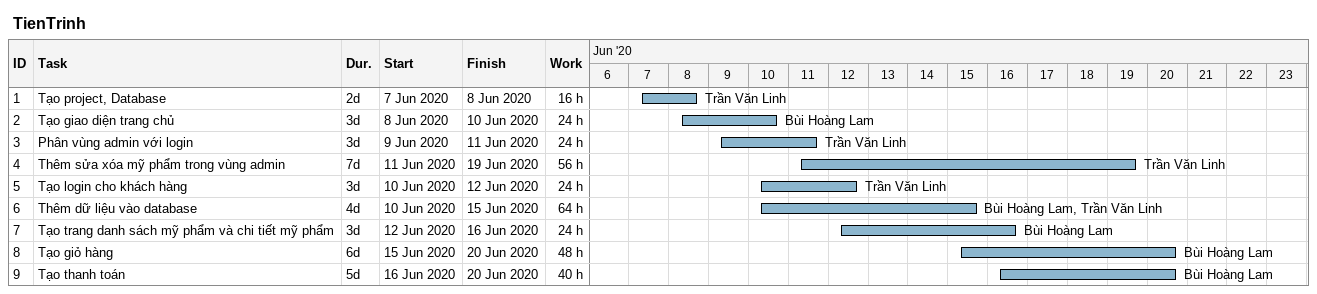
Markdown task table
TienTrinh

| ID | Task | Duration | Start | Finish | Resources | Work (h) |
|---|---|---|---|---|---|---|
| 1 | Tạo project, Database | 2d | 2020-06-07 | 2020-06-08 | Trần Văn Linh | 16 |
| 2 | Tạo giao diện trang chủ | 3d | 2020-06-08 | 2020-06-10 | Bùi Hoàng Lam | 24 |
| 3 | Phân vùng admin với login | 3d | 2020-06-09 | 2020-06-11 | Trần Văn Linh | 24 |
| 4 | Thêm sửa xóa mỹ phẩm trong vùng admin | 7d | 2020-06-11 | 2020-06-19 | Trần Văn Linh | 56 |
| 5 | Tạo login cho khách hàng | 3d | 2020-06-10 | 2020-06-12 | Trần Văn Linh | 24 |
| 6 | Thêm dữ liệu vào database | 4d | 2020-06-10 | 2020-06-15 | Bùi Hoàng Lam, Trần Văn Linh | 64 |
| 7 | Tạo trang danh sách mỹ phẩm và chi tiết mỹ phẩm | 3d | 2020-06-12 | 2020-06-16 | Bùi Hoàng Lam | 24 |
| 8 | Tạo giỏ hàng | 6d | 2020-06-15 | 2020-06-20 | Bùi Hoàng Lam | 48 |
| 9 | Tạo thanh toán | 5d | 2020-06-16 | 2020-06-20 | Bùi Hoàng Lam | 40 |
